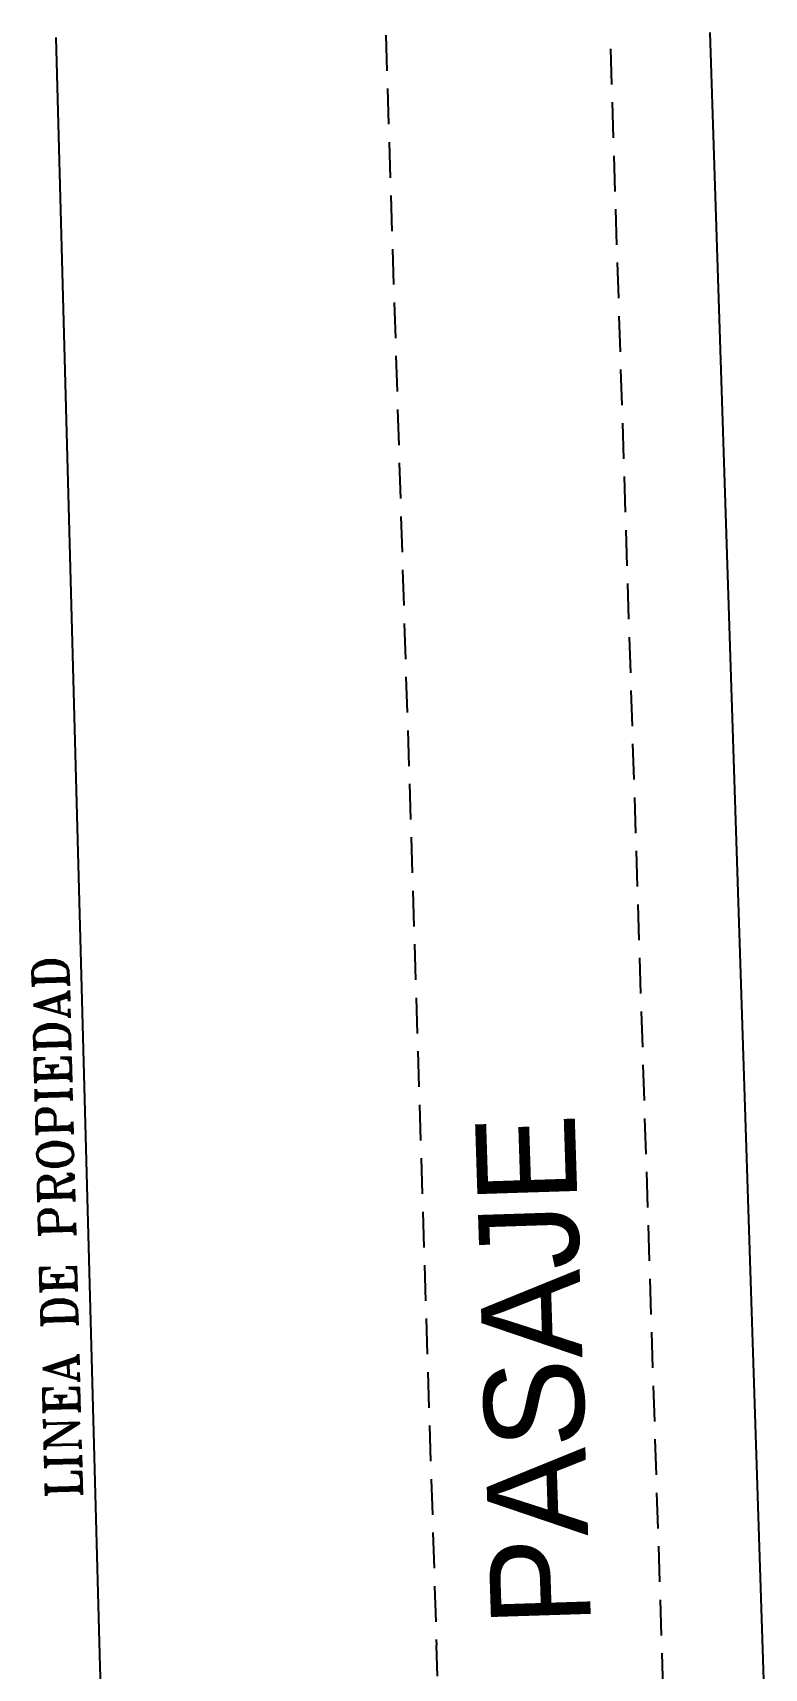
# Model space of a CAD drawing. Header units: millimetres. Extents: x 340 to 1003762, y 22 to 362022.
# Drawn here: x 604554 to 614814, y 339097 to 362022 of the extents above; entities that cross this region are included whole.
import ezdxf

# ---------------------------------------------------------------- set-up
doc = ezdxf.new("R2010")
doc.units = ezdxf.units.MM
doc.linetypes.add('LSBB_P_002 - PLANTA 1° NIVEL SALA DE VENTAS$0$DASHED', pattern=[0.75, 0.5, -0.25])
for name, color, linetype in [('A-DEMOLICION SV', 40, 'Continuous'), ('LSBB_P_002 - PLANTA 1° NIVEL SALA DE VENTAS$0$CERCO', 3, 'Continuous'), ('LSBB_P_002 - PLANTA 1° NIVEL SALA DE VENTAS$0$SOL', 1, 'LSBB_P_002 - PLANTA 1° NIVEL SALA DE VENTAS$0$DASHED'), ('LSBB_P_002 - PLANTA 1° NIVEL SALA DE VENTAS$0$TEXTO LAYOUT', 2, 'Continuous')]:
    doc.layers.add(name, color=color, linetype=linetype)
doc.styles.add('LSBB_P_002 - PLANTA 1° NIVEL SALA DE VENTAS$0$ROMANT', font='romant')
doc.styles.add('LSBB_P_002 - PLANTA 1° NIVEL SALA DE VENTAS$0$STANDARD', font='txt')

# ---------------------------------------------------------------- blocks, each defined once
blk = doc.blocks.new('LSBB_P_002 - PLANTA 1° NIVEL SALA DE VENTAS', base_point=(223.57, 14.22))
at = {"layer": 'LSBB_P_002 - PLANTA 1° NIVEL SALA DE VENTAS$0$CERCO'}
for p, q in [((828.721, 353.227), (828.102, 376.063)), ((837.271, 376.131), (838.033, 352.753)), ((828.985, 344.865), (828.721, 353.227))]:
    blk.add_line(p, q, dxfattribs=at)
at = {"layer": 'LSBB_P_002 - PLANTA 1° NIVEL SALA DE VENTAS$0$SOL'}
for p, q in [((832.725, 376.097), (833.435, 353.53)), ((837.024, 340.174), (835.872, 376.121)), ((833.644, 347.1), (833.435, 353.53))]:
    blk.add_line(p, q, dxfattribs=at)
at = {"color": 3, "style": 'LSBB_P_002 - PLANTA 1° NIVEL SALA DE VENTAS$0$ROMANT'}
blk.add_text('LINEA DE PROPIEDAD', height=0.5, rotation=91.4706, dxfattribs=at).set_placement((828.462, 355.594))
at = {"layer": 'LSBB_P_002 - PLANTA 1° NIVEL SALA DE VENTAS$0$TEXTO LAYOUT', "style": 'LSBB_P_002 - PLANTA 1° NIVEL SALA DE VENTAS$0$STANDARD'}
blk.add_text('PASAJE', height=1.4, rotation=91.8357, dxfattribs=at).set_placement((835.603, 353.815))

msp = doc.modelspace()

# ---------------------------------------------------------------- block references
at = {"layer": 'A-DEMOLICION SV', "xscale": 1000, "yscale": 1000, "zscale": 1000}
msp.add_blockref('LSBB_P_002 - PLANTA 1° NIVEL SALA DE VENTAS', (351, 112), dxfattribs=at)

doc.saveas('drawing.dxf')
